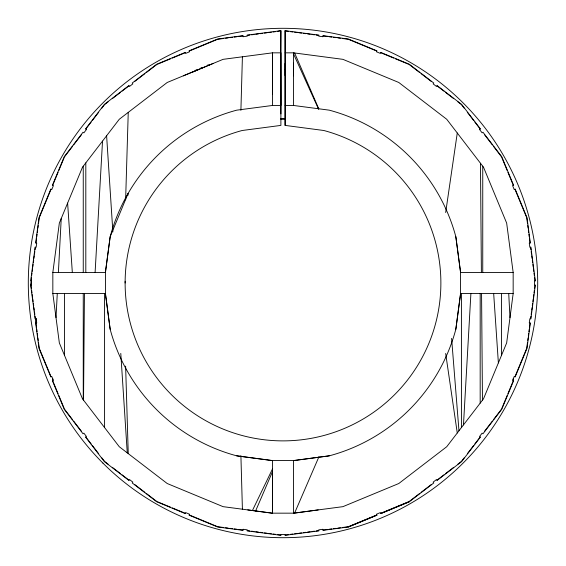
<?xml version="1.0" encoding="UTF-8"?>
<svg xmlns="http://www.w3.org/2000/svg" width="566" height="566" viewBox="0 0 566 566"><rect width="100%" height="100%" fill="white"/><g stroke="black" fill="none" stroke-linecap="round" stroke-linejoin="round"><path stroke-width="0.85" d="M247.774 509.909L272.472 513.263L272.472 468.988L252.415 510.539M272.472 94.31L272.472 52.843L280.708 52.836L280.892 30.684L247.137 35.127L247.271 36.167L243.097 36.719L242.963 35.672L217.62 39.012L189.108 50.827L189.511 51.796L185.62 53.409L185.216 52.433L156.704 64.248L132.218 83.039L132.854 83.874L129.515 86.435L128.878 85.6L104.385 104.392L85.6 128.878L86.435 129.515M280.892 113.915L280.892 52.843M277.439 31.413L280.892 30.684L280.892 125.404L242.142 130.505A157.872 157.872 0 0 0 153.676 373.553A157.872 157.872 0 0 0 412.324 373.553A157.872 157.872 0 0 0 323.858 130.505L285.108 125.404L285.108 30.684L318.863 35.127L318.729 36.167L322.903 36.719L323.037 35.672L348.38 39.012L376.892 50.827L376.489 51.796L380.38 53.409L380.784 52.433L409.296 64.248L433.782 83.039L433.146 83.874L436.485 86.435L437.122 85.6L461.615 104.392L480.4 128.878L479.565 129.515M285.115 75.582L285.123 69.611M285.123 69.484L285.13 63.385M285.108 125.404L285.108 30.684M293.528 75.802L293.528 63.173M480.18 403.126L480.187 293.528M482.748 272.479L482.748 166.213M83.535 400.155L84.433 293.528M240.904 110.356L242.411 56.798M125.624 199.862L128.249 112.386M125.128 283L125.185 281.245M127.994 195.291L128.05 193.537L110.172 236.694L105.361 272.472M36.521 327.367L35.948 323.002L36.167 318.729L35.127 318.863L30.684 285.108L31.455 285.108L31.455 280.892L30.684 280.899L35.127 247.137L36.167 247.278L36.719 243.097L35.672 242.963L39.012 217.62L50.82 189.108L51.796 189.511L53.409 185.62L52.433 185.216L64.248 156.704L83.032 132.218L83.867 132.854L86.435 129.515M52.779 378.873L52.688 380.677L58.079 393.695M56.013 317.618L57.279 293.528M58.39 272.479L61.234 218.504M95.102 272.479L102.524 141.104M463.476 424.903L470.898 293.528M31.413 288.568L30.96 285.108L31.455 280.899M31.413 277.439L30.96 285.108M31.639 275.706L31.986 273.116M32.212 271.383L32.552 268.793M32.778 267.06L33.118 264.471M33.352 262.737L33.691 260.141M33.918 258.414L34.257 255.818M34.484 254.092L34.83 251.495M35.057 249.769L35.396 247.172M35.948 242.998L36.521 238.64M36.755 236.892L37.094 234.274M37.328 232.527L37.667 229.909M37.901 228.169L38.247 225.551M38.474 223.803L39.28 217.698M285.158 52.836L293.528 52.836L342.925 59.345L398.775 82.473L446.73 119.27L483.527 167.225L506.655 223.075L513.164 272.479L513.164 293.528L506.655 342.932L483.527 398.775L446.73 446.73L398.775 483.527L342.925 506.655L293.528 513.164L272.472 513.164L223.075 506.655L167.225 483.527L119.27 446.73L82.473 398.775L59.345 342.925L52.836 293.528L52.836 272.472L59.345 223.075L82.473 167.225L119.27 119.27L167.225 82.473L223.075 59.345L272.472 52.836L272.472 105.601M272.472 460.639L236.694 455.828A178.92 178.92 0 0 1 110.172 329.306L105.46 293.528L105.46 272.472L110.172 236.694A178.92 178.92 0 0 1 236.694 110.172L272.472 105.46L280.892 105.46L280.708 52.836M36.167 318.729L36.719 322.903L35.672 323.037L39.012 348.38L50.82 376.892L51.796 376.489L53.409 380.38L52.433 380.784L64.248 409.303L83.032 433.789L83.867 433.146L86.435 436.485L85.6 437.129L104.385 461.615L128.878 480.4L129.515 479.565L132.854 482.133L132.218 482.968L156.704 501.752L185.216 513.567L185.62 512.591L189.511 514.204L189.108 515.18L217.62 526.988L242.963 530.328L243.097 529.281L247.271 529.833L247.137 530.873L280.892 535.316L280.892 534.545L285.108 534.545L285.108 535.323L318.863 530.873L318.729 529.833L322.903 529.281L323.037 530.328L348.38 526.988L376.892 515.18L376.489 514.204L380.38 512.591L380.784 513.567L409.296 501.752L433.782 482.968L433.146 482.133L436.485 479.565L437.122 480.407L461.615 461.615L480.4 437.122L479.565 436.485L482.133 433.146L482.968 433.789L501.752 409.296L513.567 380.784L512.591 380.38L514.204 376.489L515.18 376.892L526.988 348.38L530.328 323.037L529.281 322.903L529.833 318.729L530.873 318.863L535.316 285.108L534.545 285.108L534.545 280.892L535.316 280.899L530.873 247.137L529.833 247.278L529.281 243.097L530.328 242.963L526.988 217.62L515.18 189.108L514.204 189.511L512.591 185.62L513.567 185.216L501.752 156.704L482.968 132.218L482.133 132.854L479.565 129.515M293.528 460.639L329.306 455.828A178.92 178.92 0 0 0 455.828 329.306L460.54 293.528L460.54 272.472L455.828 236.694A178.92 178.92 0 0 0 329.306 110.172L293.528 105.46L285.108 105.46M526.72 348.302L527.526 342.197M527.753 340.456L528.099 337.838M528.333 336.091L528.672 333.473M528.906 331.726L529.245 329.108M529.479 327.367L530.052 323.002M530.604 318.828L530.943 316.238M531.17 314.505L531.509 311.908M531.743 310.182L532.082 307.586M532.309 305.859L532.648 303.263M532.882 301.536L533.222 298.94M533.448 297.214L533.788 294.617M534.014 292.891L534.361 290.294M534.587 288.568L535.04 285.108M455.828 329.306L460.625 293.528M445.668 212.54L457.271 133.01M39.613 216.884L51.074 189.214M52.688 185.323L58.079 172.305M58.758 170.677L64.149 157.652M501.851 408.348L507.242 395.323M507.921 393.695L513.312 380.677L513.221 378.873M514.926 376.786L526.387 349.116M255.606 510.971L272.472 471.69M294.582 513.121L318.899 456.861M64.489 156.839L72.526 146.361M73.601 144.96L81.646 134.482M85.813 129.041L91.176 122.058M92.251 120.657L98.682 112.273M101.901 108.078L104.583 104.583L108.078 101.901M464.099 457.922L461.417 461.417L457.922 464.099M467.318 453.727L473.749 445.343M474.824 443.949L480.18 436.959M484.355 431.525L492.399 421.04M493.474 419.639L501.511 409.161M112.273 98.682L120.657 92.251M122.051 91.176L129.041 85.82M134.475 81.646L144.96 73.601M146.361 72.526L156.839 64.489M409.161 501.511L419.639 493.474M421.04 492.399L431.518 484.355M436.959 480.187L443.942 474.824M445.343 473.749L453.727 467.318M197.909 69.859L192.518 72.094M213.311 63.385L183.419 75.802L183.95 75.582M380.784 513.567L409.296 501.759M157.652 64.149L170.677 58.758M172.305 58.079L185.323 52.688M189.214 51.074L216.884 39.613M349.116 526.387L376.786 514.926M380.677 513.312L393.695 507.921M395.323 507.242L408.348 501.851M376.892 515.18L348.161 527.017M318.226 509.909L293.528 513.263L293.528 460.54L329.306 455.828M217.698 39.28L223.803 38.474M225.551 38.247L228.169 37.901M229.909 37.667L232.527 37.328M234.274 37.094L236.892 36.755M238.633 36.521L242.998 35.948M247.172 35.396L249.769 35.057M251.495 34.83L254.092 34.491M255.818 34.257L258.414 33.918M260.141 33.691L262.737 33.352M264.464 33.118L267.06 32.778M268.786 32.552L271.383 32.212M273.116 31.986L275.706 31.639M280.892 119.086L285.108 119.086M285.108 535.04L288.561 534.587M290.294 534.361L292.884 534.014M294.617 533.788L297.214 533.448M298.94 533.222L301.536 532.882M303.263 532.648L305.859 532.309M307.586 532.082L310.182 531.743M311.908 531.509L314.505 531.17M316.231 530.943L318.828 530.604M323.002 530.052L327.367 529.479M329.108 529.245L331.726 528.906M333.473 528.672L336.091 528.333M337.831 528.099L340.449 527.753M342.197 527.526L348.302 526.72M195.977 69.943L197.718 69.936M207.651 65.019L209.413 65.019M200.937 67.849L202.685 67.849M52.836 272.472L105.46 272.472M460.54 272.472L513.164 272.472M52.836 293.528L105.46 293.528M460.54 293.528L513.164 293.528M293.528 460.54L272.472 460.54L236.694 455.828M285.108 30.96L288.561 31.413M290.294 31.639L292.884 31.986M294.617 32.212L297.214 32.552M298.94 32.778L301.536 33.118M303.263 33.352L305.859 33.691M307.586 33.918L310.182 34.257M311.908 34.491L314.505 34.83M316.231 35.057L318.828 35.396M323.002 35.948L327.367 36.521M329.108 36.755L331.726 37.094M333.473 37.328L336.091 37.667M337.831 37.901L340.449 38.247M342.197 38.474L348.302 39.28M217.698 526.72L223.803 527.526M225.551 527.753L228.169 528.099M229.909 528.333L232.527 528.672M234.274 528.906L236.892 529.245M238.633 529.479L242.998 530.052M247.172 530.604L249.769 530.943M251.495 531.17L254.092 531.509M255.818 531.743L258.414 532.082M260.141 532.309L262.737 532.648M264.464 532.882L267.06 533.222M268.786 533.448L271.383 533.788M273.116 534.014L275.706 534.361M277.439 534.587L280.892 535.04M349.116 39.613L376.786 51.074M380.677 52.688L393.695 58.079M395.323 58.758L408.348 64.149M157.652 501.851L170.677 507.242M172.305 507.921L185.323 513.312M189.214 514.926L216.884 526.387M409.161 64.489L419.639 72.526M421.04 73.601L431.525 81.646M436.959 85.82L443.949 91.176M445.343 92.251L453.727 98.682M457.922 101.901L461.417 104.583L464.099 108.078M108.078 464.099L104.583 461.417L101.901 457.922M112.273 467.318L120.657 473.749M122.058 474.824L129.041 480.187M134.482 484.355L144.96 492.399M146.361 493.474L156.839 501.511M467.318 112.273L473.749 120.657M474.824 122.058L480.187 129.041M484.355 134.482L492.399 144.96M493.474 146.361L501.511 156.839M64.489 409.161L72.526 419.639M73.601 421.04L81.646 431.525M85.82 436.959L91.176 443.949M92.251 445.343L98.682 453.727M293.528 53.897L318.594 109.181M294.624 52.985L318.828 108.983M501.851 157.652L507.242 170.677M507.921 172.305L513.312 185.323M514.926 189.214L526.387 216.884M39.613 349.116L51.074 376.786M58.758 395.323L64.149 408.348M445.668 353.46L457.271 432.99M105.361 293.528L110.172 329.306M455.828 236.694L460.625 272.472M526.72 217.698L527.526 223.803M527.753 225.551L528.099 228.169M528.333 229.909L528.672 232.527M528.906 234.274L529.245 236.892M529.479 238.64L530.052 242.998M530.604 247.172L530.943 249.769M531.17 251.495L531.516 254.092M531.743 255.818L532.082 258.414M532.309 260.141L532.648 262.737M532.882 264.471L533.222 267.06M533.448 268.793L533.788 271.383M534.014 273.116L534.361 275.706M534.587 277.439L535.04 280.899M31.639 290.294L31.986 292.891M32.212 294.617L32.552 297.214M32.778 298.94L33.118 301.536M33.352 303.263L33.691 305.859M33.918 307.586L34.257 310.182M34.491 311.908L34.83 314.505M35.057 316.238L35.396 318.828M36.755 329.108L37.094 331.726M37.328 333.473L37.667 336.091M37.901 337.838L38.247 340.456M38.474 342.197L39.28 348.302M451.604 338.397L458.969 430.776M493.672 293.528L498.377 362.912M67.623 203.088L72.328 272.479M106.613 135.769L112.875 231.904M120.784 353.389L127.265 452.864M508.721 293.528L509.987 317.618M125.624 366.138L128.249 453.614M240.904 455.644L242.411 509.202M480.47 163.249L481.39 272.479M481.567 293.528L482.465 400.155M501.511 293.528L501.511 355.342M461.417 293.528L461.417 427.585M293.528 52.836L293.528 105.46M272.472 460.399L272.472 513.263M104.583 293.528L104.583 427.585M85.813 162.874L85.813 272.479M83.252 166.213L83.252 272.479M83.252 293.528L83.252 399.787M64.489 293.528L64.489 355.342M35.948 318.757L35.948 323.002M280.396 118.832A164.19 164.19 0 0 1 285.604 118.832M102.899 463.101A254.7 254.7 0 0 0 529.019 348.918A254.7 254.7 0 0 0 217.082 36.981A254.7 254.7 0 0 0 102.899 463.101"/></g></svg>
